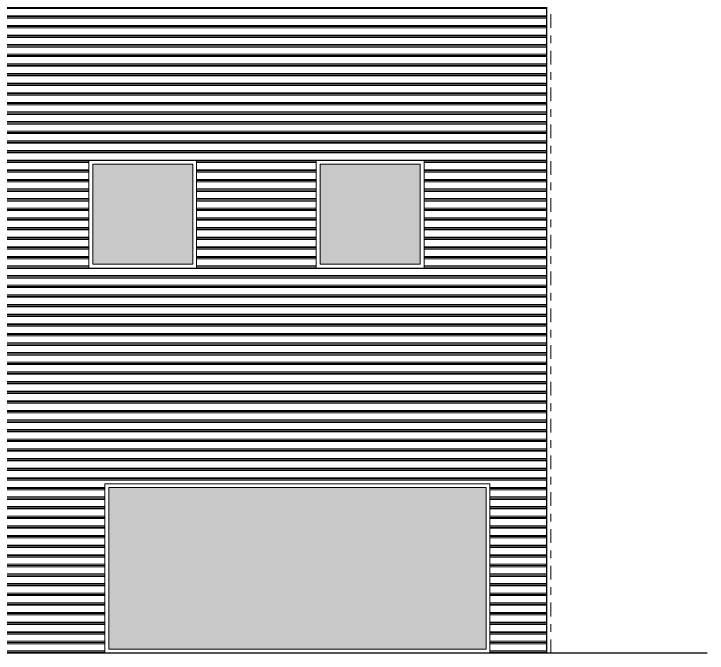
# Model space of a CAD drawing. Header units: metres. Extents: x 236 to 355, y 67 to 475.
# Drawn here: x 288.02 to 297.02, y 232.75 to 241.05 of the extents above; entities that cross this region are included whole.
import ezdxf

# ---------------------------------------------------------------- set-up
doc = ezdxf.new("R2010")
doc.units = ezdxf.units.M
doc.header["$LTSCALE"] = 0.007
doc.header["$MEASUREMENT"] = 0
doc.linetypes.add('DASHDOTX2', pattern=[50.8, 25.4, -12.7, 0, -12.7])
for name, color, linetype, lineweight in [('decoration', 251, 'Continuous', 18), ('stair', 20, 'Continuous', 15), ('walll', 7, 'Continuous', 30)]:
    doc.layers.add(name, color=color, linetype=linetype, lineweight=lineweight)
pattern_1 = [(0, (2.64409, -26.3804), (0, 0.125), []), (0, (2.64409, -26.36478), (0, 0.125), []), (0, (2.64409, -26.34915), (0, 0.125), [])]

msp = doc.modelspace()

# ---------------------------------------------------------------- hatches: boundary and pattern name
at = {"layer": 'decoration', "lineweight": 0, "true_color": 0x6c0707}
h = msp.add_hatch(dxfattribs=at)
h.set_pattern_fill('PLAST', color=16, scale=0.5, style=0)
h.set_pattern_definition(pattern_1)
h.paths.add_polyline_path([(291.9439, 241.3475), (291.9439, 242.1607), (290.3907, 242.1607), (290.3907, 241.3475), (288.9921, 241.3475), (288.9921, 242.1607), (286.9348, 242.1607), (286.9348, 241.3475), (285.6348, 241.3475), (285.6348, 242.1607), (284.0396, 242.1607), (284.0396, 238.4246), (285.6348, 238.4246), (285.6348, 239.1475), (286.9348, 239.1475), (286.9348, 238.4246), (288.9921, 238.4246), (288.9921, 239.1475), (290.3907, 239.1475), (290.3907, 238.4246), (291.9439, 238.4246), (291.9439, 239.1475), (293.3439, 239.1475), (293.3439, 238.4246), (294.9396, 238.4246), (294.9396, 242.1607), (293.3439, 242.1607), (293.3439, 241.3475)])
h = msp.add_hatch(dxfattribs=at)
h.set_pattern_fill('PLAST', color=16, scale=0.5, style=0)
h.set_pattern_definition(pattern_1)
h.paths.add_polyline_path([(291.9439, 237.7475), (291.9439, 238.4246), (290.3907, 238.4246), (290.3907, 237.7475), (288.9921, 237.7475), (288.9921, 238.4246), (286.9348, 238.4246), (286.9348, 237.7475), (285.6348, 237.7475), (285.6348, 238.4246), (284.0396, 238.4246), (284.0396, 233.6869), (289.1996, 233.6869), (289.1996, 234.9475), (294.1996, 234.9475), (294.1996, 233.6869), (294.9396, 233.6869), (294.9396, 238.4246), (293.3439, 238.4246), (293.3439, 237.7475)])
h = msp.add_hatch(dxfattribs=at)
h.set_pattern_fill('PLAST', color=16, scale=0.5, style=0)
h.set_pattern_definition(pattern_1)
h.paths.add_polyline_path([(284.0396, 233.6869), (284.0396, 232.7475), (289.1996, 232.7475), (289.1996, 233.6869)])
h = msp.add_hatch(dxfattribs=at)
h.set_pattern_fill('PLAST', color=16, scale=0.5, style=0)
h.set_pattern_definition(pattern_1)
h.paths.add_polyline_path([(294.1996, 232.7475), (294.9396, 232.7475), (294.9396, 233.6869), (294.1996, 233.6869)])
at = {"layer": 'walll'}
h = msp.add_hatch(color=256, dxfattribs=at)
h.set_gradient(color1=(0, 0, 255), color2=(255, 255, 0), tint=1, name='CYLINDER')
h.paths.add_polyline_path([(289.0421, 237.7975), (290.3407, 237.7975), (290.3407, 239.0975), (289.0421, 239.0975)])
h = msp.add_hatch(color=256, dxfattribs=at)
h.set_gradient(color1=(0, 0, 255), color2=(255, 255, 0), tint=1, name='CYLINDER')
h.paths.add_polyline_path([(293.2939, 237.7975), (293.2939, 239.0975), (291.9939, 239.0975), (291.9939, 237.7975)])
h = msp.add_hatch(color=256, dxfattribs=at)
h.set_gradient(color1=(0, 0, 255), color2=(255, 255, 0), tint=1, name='CYLINDER')
h.paths.add_polyline_path([(289.2496, 234.8975), (289.2496, 232.7975), (294.1496, 232.7975), (294.1496, 234.8975)])

# ---------------------------------------------------------------- linework, layer by layer
at = {"layer": 'stair', "linetype": 'DASHDOTX2'}
msp.add_line((294.9896, 232.7475), (294.9896, 251.5475), dxfattribs=at)
at = {"layer": 'stair'}
for points in [[(290.3907, 239.1475), (288.9921, 239.1475), (288.9921, 237.7475), (290.3907, 237.7475)], [(293.3439, 239.1475), (291.9439, 239.1475), (291.9439, 237.7475), (293.3439, 237.7475)], [(290.3407, 239.0975), (289.0421, 239.0975), (289.0421, 237.7975), (290.3407, 237.7975)], [(293.2939, 239.0975), (291.9939, 239.0975), (291.9939, 237.7975), (293.2939, 237.7975)], [(294.1996, 234.9475), (289.1996, 234.9475), (289.1996, 232.7475), (294.1996, 232.7475)], [(294.1496, 234.8975), (289.2496, 234.8975), (289.2496, 232.7975), (294.1496, 232.7975)]]:
    msp.add_lwpolyline(points, close=True, dxfattribs=at)
at = {"layer": 'walll'}
for p, q in [((294.9396, 232.7475), (294.9396, 251.5475)), ((297.0199, 232.7475), (280.5292, 232.7475)), ((297.0199, 232.7475), (282.1361, 232.7475))]:
    msp.add_line(p, q, dxfattribs=at)

doc.saveas('drawing.dxf')
